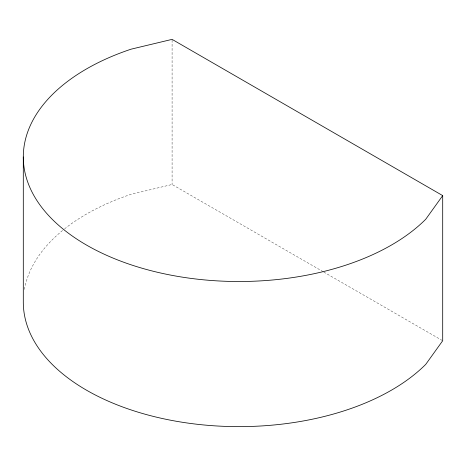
<?xml version="1.0" encoding="UTF-8"?>
<svg xmlns="http://www.w3.org/2000/svg" width="466" height="466" viewBox="0 0 466 466"><rect width="100%" height="100%" fill="white"/><g stroke="black" fill="none" stroke-linecap="round" stroke-linejoin="round"><path stroke-width="0.35" stroke-dasharray="2.33 1.75" d="M323.13 271.69L172.088 184.489L131.132 194.287A215.665 124.515 0 0 0 64.698 228.765M323.759 272.057L442.7 340.728M172.088 40.093L172.088 184.489M24.43 289.403A215.665 124.515 0 0 1 64.133 229.214"/><path stroke-width="0.7" d="M442.7 195.609L425.738 219.253A215.665 124.515 0 0 1 86.466 245.04A215.665 124.515 0 0 1 131.132 49.163L172.088 39.371L442.7 195.609L442.7 340.728L425.738 364.371A215.665 124.515 0 0 1 183.144 422.388A215.665 124.515 0 0 1 23.3 302.114L23.3 156.995"/></g></svg>
